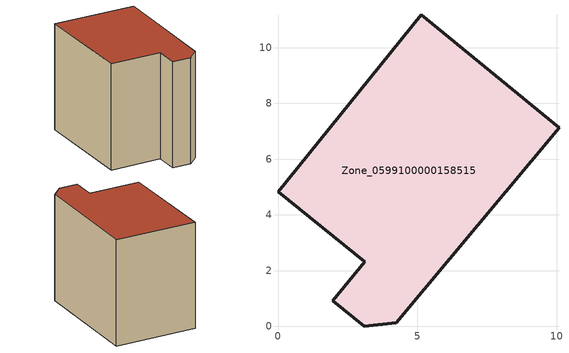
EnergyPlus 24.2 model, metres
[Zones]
Zone_0599100000158515
 floor ground (C_G): 5.14,11.19 10.09,7.12 4.24,0.13 3.1,0 1.97,0.91 3.11,2.32 0,4.84 z0
 wall outside (C_F): 10.09,7.12 5.14,11.19 0,4.84 3.11,2.32 1.97,0.91 3.1,0 4.24,0.13 10.09,7.12 z0:8.23
 roof outside (C_R): 4.24,0.13 10.09,7.12 5.14,11.19 0,4.84 3.11,2.32 1.97,0.91 3.1,0 z8.23
[BUILDING]
Pand.0599100000158515: North Axis=0; Terrain=City; Loads Convergence Tolerance Value=0.04; Temperature Convergence Tolerance Value=0.4; Solar Distribution=FullExterior; Maximum Number of Warmup Days=25; Minimum Number of Warmup Days=1
[Site:Location]
Rotterdam.The.Hague.AP_ZH_NLD Design_Conditions: Latitude=51.96; Longitude=4.45; Time Zone=1; Elevation=-4.5
[SITE:GROUNDTEMPERATURE:BUILDINGSURFACE]
18, 18, 18, 18, 18, 18, 18, 18, 18, 18, 18, 18
[MATERIAL] Thermal Absorptance=0.9; Solar Absorptance=0.7; Visible Absorptance=0.7
Name | Roughness | Thickness | Conductivity | Density | Specific Heat
G.TI.1946-1964 | MediumSmooth | 0.15 | 1 | 540 | 1210
F.TI.1946-1964 | Rough | 0.3 | 0.857143 | 1920 | 840
R.TI.1946-1964 | MediumRough | 0.2 | 0.277778 | 1500 | 1000
[CONSTRUCTION]
C_G: G.TI.1946-1964
C_F: F.TI.1946-1964
C_R: R.TI.1946-1964
[ZONE]
Zone_0599100000158515: Type=1; Multiplier=1; Ceiling Height=Autocalculate; Volume=Autocalculate; Floor Area=autocalculate; Part of Total Floor Area=Yes
[ZONEINFILTRATION:DESIGNFLOWRATE]
Infil_Zone_0599100000158515: Zone or ZoneList or Space or SpaceList=Zone_0599100000158515; Schedule=AlwaysOn; Design Flow Rate Calculation Method=Flow/Area; Flow Rate per Floor Area=0.003; Constant Term Coefficient=1; Temperature Term Coefficient=0; Velocity Term Coefficient=0; Velocity Squared Term Coefficient=0
[HVACTEMPLATE:ZONE:IDEALLOADSAIRSYSTEM]
Zone_0599100000158515: Maximum Heating Supply Air Temperature=50; Minimum Cooling Supply Air Temperature=13; Maximum Heating Supply Air Humidity Ratio=0.0156; Minimum Cooling Supply Air Humidity Ratio=0.0077; Heating Limit=NoLimit; Cooling Limit=NoLimit; Dehumidification Control Type=ConstantSensibleHeatRatio; Cooling Sensible Heat Ratio=0.7; Dehumidification Setpoint=60; Humidification Control Type=None; Humidification Setpoint=30; Outdoor Air Method=None; Outdoor Air Flow Rate per Person=0.00944; Outdoor Air Flow Rate per Zone Floor Area=0; Outdoor Air Flow Rate per Zone=0; Demand Controlled Ventilation Type=None; Outdoor Air Economizer Type=NoEconomizer; Heat Recovery Type=None; Sensible Heat Recovery Effectiveness=0.7; Latent Heat Recovery Effectiveness=0.65
[ZONECONTROL:THERMOSTAT]
ThermostatControl_Zone_0599100000158515: Zone or ZoneList=Zone_0599100000158515; Control Type Schedule=DualSetpointControlType; Control 1=Thermostat_Zone_0599100000158515; Temperature Difference Between Cutout And Setpoint=0
[THERMOSTATSETPOINT:DUALSETPOINT]
Thermostat_Zone_0599100000158515: Heating Setpoint Temperature Schedule=HeatingSetpoint_Zone_0599100000158515; Cooling Setpoint Temperature Schedule=CoolingSetpoint_Zone_0599100000158515
[SCHEDULE:COMPACT]
HeatingSetpoint_Zone_0599100000158515: Through: 12/31, For: AllDays, Until: 24:00, 21
CoolingSetpoint_Zone_0599100000158515: Through: 12/31, For: AllDays, Until: 24:00, 24
DualSetpointControlType: Through: 12/31, For: AllDays, Until: 24:00, 4
AlwaysOn: Through: 12/31, For: AllDays, Until: 24:00, 1
